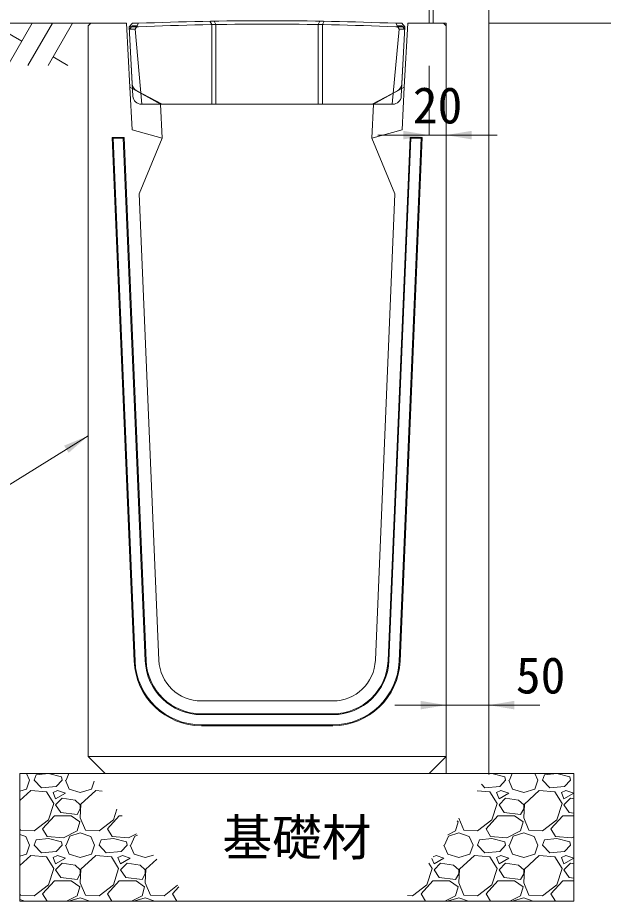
# Model space of a CAD drawing. Units: millimetres at full size. Extents: x 187207 to 255567, y 882048 to 905686.
# Drawn here: x 199167 to 199854, y 886340 to 887377 of the extents above; entities that cross this region are included whole.
import ezdxf
from ezdxf.enums import TextEntityAlignment as Align

# ---------------------------------------------------------------- set-up
doc = ezdxf.new("R2010")
doc.units = ezdxf.units.MM
doc.header["$LTSCALE"] = 20
doc.linetypes.add('DASHED', pattern=[7.5, 6, -1.5])
for name, color, linetype, lineweight in [('0_2', 7, 'Continuous', 20), ('パネックス', 2, 'Continuous', 13), ('基礎材', 7, 'Continuous', 15), ('寸法線', 7, 'Continuous', 13), ('引出線', 4, 'Continuous', 13), ('箱型U字側溝', 2, 'Continuous', 9), ('ﾊｯﾁﾝｸﾞ', 7, 'Continuous', 5)]:
    doc.layers.add(name, color=color, linetype=linetype, lineweight=lineweight)
doc.styles.add('ＭＳ ゴシック', font='')
doc.styles.get('ＭＳ ゴシック').set_extended_font_data('MS Gothic')

# ---------------------------------------------------------------- blocks, each defined once
blk = doc.blocks.new('filled_arrow')
at = {"color": 0, "linetype": 'Continuous', "lineweight": -2}
blk.add_solid([(7.5, 1.25), (0, 0), (7.5, -1.25)], dxfattribs=at)

msp = doc.modelspace()

# ---------------------------------------------------------------- linework, layer by layer
at = {"layer": '0_2'}
msp.add_line((199252.37, 887370.37), (198852.37, 887370.37), dxfattribs=at)
at = {"layer": 'パネックス'}
for p, q in [((199649.37, 887370.37), (199649.37, 887765.37)), ((199719.37, 887770.37), (199719.37, 886490.37)), ((199669.37, 887370.37), (199649.37, 887370.37)), ((199669.37, 886490.37), (199669.37, 887370.37)), ((199719.37, 886490.37), (199669.37, 886490.37))]:
    msp.add_line(p, q, dxfattribs=at)
at = {"layer": 'パネックス', "lineweight": 5}
msp.add_line((199654.37, 887770.37), (199654.37, 887370.37), dxfattribs=at)
at = {"layer": '基礎材'}
for p, q in [((199169.37, 886490.37), (199819.37, 886490.37)), ((199169.37, 886490.37), (199169.37, 886340.37)), ((199819.37, 886490.37), (199819.37, 886340.37)), ((199169.37, 886340.37), (199819.37, 886340.37))]:
    msp.add_line(p, q, dxfattribs=at)
at = {"layer": '寸法線'}
for p, q in [((199202.37, 887370.37), (199084.37, 887370.37)), ((199719.37, 887370.37), (200034.7, 887370.37)), ((199649.37, 887320.37), (199649.37, 887239.07)), ((199669.37, 887320.37), (199669.37, 887239.07)), ((199729.37, 887239.07), (199589.37, 887239.07)), ((199609.37, 886570.48), (199779.37, 886570.48)), ((199669.37, 886515.37), (199669.37, 886570.48)), ((199719.37, 886515.37), (199719.37, 886570.48))]:
    msp.add_line(p, q, dxfattribs=at)
at = {"layer": '引出線'}
msp.add_lwpolyline([(199249.37, 886886.37), (199129.16, 886812.09), (198789.16, 886812.09)], dxfattribs=at)
at = {"layer": '箱型U字側溝'}
for p, q in [((199297.58, 887366.23), (199308.44, 887366.23)), ((199610.28, 887366.23), (199621.15, 887366.23)), ((199278.62, 887235.37), (199277.57, 887236.37)), ((199290.63, 887235.37), (199291.59, 887236.37)), ((199291.59, 887236.37), (199317.37, 886622.64)), ((199628.12, 887235.37), (199602.37, 886622.6)), ((199628.12, 887235.37), (199627.16, 887236.37)), ((199640.13, 887235.37), (199641.17, 887236.37)), ((199382.32, 886560.37), (199536.43, 886560.37)), ((199536.43, 886559.37), (199382.32, 886559.37)), ((199382.32, 886547.37), (199536.43, 886547.37)), ((199536.43, 886546.37), (199382.32, 886546.37)), ((199249.37, 886510.37), (199669.37, 886510.37))]:
    msp.add_line(p, q, dxfattribs=at)
at = {"layer": '箱型U字側溝', "lineweight": 18}
msp.add_line((199311.91, 887275.23), (199606.81, 887275.23), dxfattribs=at)
at = {"layer": '箱型U字側溝', "lineweight": 13}
msp.add_line((199536.43, 886575.37), (199382.32, 886575.37), dxfattribs=at)
msp.add_lwpolyline([(199332.36, 886623.27), (199309.37, 887170.37), (199336.37, 887235.37), (199334.37, 887275.37), (199298.37, 887295.37), (199294.37, 887370.37), (199252.37, 887370.37), (199249.37, 887367.37), (199249.37, 886510.37), (199269.37, 886490.37), (199649.37, 886490.37), (199669.37, 886510.37), (199669.37, 887367.37), (199666.37, 887370.37), (199624.37, 887370.37), (199620.37, 887295.37), (199584.37, 887275.37), (199582.37, 887235.37), (199609.37, 887170.37), (199586.39, 886623.27)], dxfattribs=at)
at = {"layer": '箱型U字側溝', "lineweight": 18}
for points in [[(199301.15, 887299.19), (199297.58, 887366.23), (199301.36, 887370.23)], [(199308.36, 887370.23), (199301.36, 887370.23), (199297.58, 887366.23), (199301.92, 887284.69)], [(199616.8, 887284.69), (199621.15, 887366.23), (199617.36, 887370.23), (199610.36, 887370.23)], [(199617.36, 887370.23), (199621.15, 887366.23), (199617.57, 887299.19)], [(199612.24, 887290.87), (199582.46, 887275.23), (199336.27, 887275.23), (199306.49, 887290.87)]]:
    msp.add_lwpolyline(points, dxfattribs=at)
at = {"layer": '箱型U字側溝', "color": 5, "linetype": 'DASHED'}
for points in [[(199312.43, 887275.23), (199304.58, 887363.23), (199308.36, 887370.23)], [(199606.3, 887275.23), (199614.15, 887363.23), (199610.36, 887370.23)]]:
    msp.add_lwpolyline(points, dxfattribs=at)
at = {"layer": '箱型U字側溝'}
for points in [[(199392.3, 887372.64), (199394.36, 887368.67), (199394.36, 887275.23)], [(199399.36, 887275.23), (199399.36, 887368.75), (199397.3, 887372.72)], [(199519.36, 887275.23), (199519.36, 887368.75), (199521.42, 887372.72)], [(199524.36, 887275.23), (199524.36, 887368.67), (199526.42, 887372.64)], [(199303.39, 886622.05), (199277.57, 887236.37), (199291.59, 887236.37)], [(199316.38, 886622.6), (199290.63, 887235.37), (199278.62, 887235.37), (199304.39, 886622.1)], [(199601.37, 886622.64), (199627.16, 887236.37), (199641.17, 887236.37), (199615.36, 886622.05)], [(199614.36, 886622.1), (199640.13, 887235.37), (199628.12, 887235.37)]]:
    msp.add_lwpolyline(points, dxfattribs=at)
at = {"layer": '箱型U字側溝', "color": 5}
for points in [[(199301.36, 887367.32), (199306.74, 887367.23), (199304.58, 887363.23), (199297.73, 887363.34)], [(199617.36, 887367.32), (199611.98, 887367.23), (199614.15, 887363.23), (199620.99, 887363.34)]]:
    msp.add_lwpolyline(points, close=True, dxfattribs=at)
at = {"layer": '箱型U字側溝', "linetype": 'DASHED', "lineweight": 13}
for points in [[(199336.37, 887235.37), (199301.04, 887245.37), (199298.37, 887295.37)], [(199582.37, 887235.37), (199617.71, 887245.37), (199620.37, 887295.37)]]:
    msp.add_lwpolyline(points, dxfattribs=at)
at = {"layer": '箱型U字側溝', "lineweight": 18}
for centre, radius, start, end in [((199459.36, 883571.56), 3801.67, 87.72365, 92.27635), ((199311.14, 887299.72), 10, 183.05288, 242.29297), ((199607.59, 887299.72), 10, 297.70703, 356.94712), ((199311.91, 887285.23), 10, 183.05288, 270), ((199606.81, 887285.23), 10, 270, 356.94712)]:
    msp.add_arc(centre, radius, start, end, dxfattribs=at)
at = {"layer": '箱型U字側溝'}
for centre, radius, start, end in [((199459.36, 883571.56), 3797.67, 87.72245, 92.27755), ((199382.32, 886625.37), 79, 182.40597, 270), ((199382.32, 886625.37), 78, 182.40597, 270), ((199382.32, 886625.37), 66, 182.40597, 270), ((199382.32, 886625.37), 65, 182.40597, 270), ((199536.43, 886625.37), 65, 270, 357.59403), ((199536.43, 886625.37), 66, 270, 357.59403), ((199536.43, 886625.37), 78, 270, 357.59403), ((199536.43, 886625.37), 79, 270, 357.59403)]:
    msp.add_arc(centre, radius, start, end, dxfattribs=at)
at = {"layer": '箱型U字側溝', "lineweight": 13}
for centre, start, end in [((199382.32, 886625.37), 182.40597, 270), ((199536.43, 886625.37), 270, 357.59403)]:
    msp.add_arc(centre, 50, start, end, dxfattribs=at)
at = {"layer": 'ﾊｯﾁﾝｸﾞ', "lineweight": 9}
for p, q in [((199135.06, 887370.37), (199171.62, 887349.26)), ((199183.81, 887370.37), (199155.16, 887320.75)), ((199207.43, 887370.37), (199178.79, 887320.75)), ((199231.06, 887370.37), (199202.41, 887320.75)), ((199208.21, 887330.8), (199225.63, 887320.75))]:
    msp.add_line(p, q, dxfattribs=at)
at = {"layer": 'ﾊｯﾁﾝｸﾞ'}
for p, q in [((199177.16, 886490.37), (199180.78, 886482.52)), ((199186.11, 886482.52), (199188.4, 886488.62)), ((199202.88, 886490.14), (199188.4, 886488.62)), ((199218.12, 886486.33), (199202.88, 886490.14)), ((199223.45, 886482.52), (199226.81, 886490.37)), ((199723.11, 886490.14), (199718.93, 886489.7)), ((199738.35, 886486.33), (199723.11, 886490.14)), ((199743.69, 886482.52), (199747.05, 886490.37)), ((199773.59, 886490.37), (199777.21, 886482.52)), ((199782.55, 886482.52), (199784.83, 886488.62)), ((199799.31, 886490.14), (199784.83, 886488.62)), ((199814.55, 886486.33), (199799.31, 886490.14)), ((199176.97, 886471.85), (199180.78, 886482.52)), ((199194.49, 886473.38), (199186.11, 886482.52)), ((199218.88, 886482.52), (199212.02, 886474.9)), ((199218.88, 886482.52), (199218.12, 886486.33)), ((199222.69, 886482.52), (199227.26, 886471.85)), ((199253.17, 886471.85), (199256.57, 886481.38)), ((199739.11, 886482.52), (199732.26, 886474.9)), ((199739.11, 886482.52), (199738.35, 886486.33)), ((199742.92, 886482.52), (199747.5, 886471.85)), ((199773.4, 886471.85), (199777.21, 886482.52)), ((199790.93, 886473.38), (199782.55, 886482.52)), ((199815.31, 886482.52), (199808.46, 886474.9)), ((199815.31, 886482.52), (199814.55, 886486.33)), ((199819.12, 886482.52), (199819.37, 886481.94)), ((199169.37, 886469.62), (199176.97, 886471.85)), ((199182.3, 886470.33), (199169.37, 886458.53)), ((199200.59, 886468.81), (199182.3, 886470.33)), ((199212.02, 886474.9), (199194.49, 886473.38)), ((199208.97, 886455.09), (199200.59, 886468.81)), ((199213.54, 886470.33), (199208.21, 886468.04)), ((199208.21, 886468.04), (199211.26, 886460.42)), ((199222.69, 886467.28), (199213.54, 886470.33)), ((199227.26, 886471.85), (199240.21, 886468.04)), ((199240.21, 886468.04), (199253.17, 886471.85)), ((199258.5, 886470.33), (199240.98, 886454.33)), ((199265.9, 886469.71), (199258.5, 886470.33)), ((199720.83, 886468.81), (199705.83, 886470.06)), ((199714.73, 886473.38), (199710.86, 886477.6)), ((199732.26, 886474.9), (199714.73, 886473.38)), ((199729.21, 886455.09), (199720.83, 886468.81)), ((199733.78, 886470.33), (199728.45, 886468.04)), ((199728.45, 886468.04), (199731.49, 886460.42)), ((199742.92, 886467.28), (199733.78, 886470.33)), ((199747.5, 886471.85), (199760.45, 886468.04)), ((199760.45, 886468.04), (199773.4, 886471.85)), ((199778.74, 886470.33), (199761.21, 886454.33)), ((199797.03, 886468.81), (199778.74, 886470.33)), ((199808.46, 886474.9), (199790.93, 886473.38)), ((199805.41, 886455.09), (199797.03, 886468.81)), ((199809.98, 886470.33), (199804.65, 886468.04)), ((199804.65, 886468.04), (199807.69, 886460.42)), ((199819.12, 886467.28), (199809.98, 886470.33)), ((199211.26, 886460.42), (199222.69, 886467.28)), ((199218.88, 886461.19), (199211.26, 886453.57)), ((199234.12, 886458.9), (199218.88, 886461.19)), ((199240.21, 886453.57), (199234.12, 886458.9)), ((199731.49, 886460.42), (199742.92, 886467.28)), ((199739.11, 886461.19), (199731.49, 886453.57)), ((199754.35, 886458.9), (199739.11, 886461.19)), ((199760.45, 886453.57), (199754.35, 886458.9)), ((199807.69, 886460.42), (199819.12, 886467.28)), ((199815.31, 886461.19), (199807.69, 886453.57)), ((199819.37, 886460.58), (199815.31, 886461.19)), ((199202.88, 886436.04), (199208.97, 886455.09)), ((199211.26, 886453.57), (199217.35, 886444.42)), ((199236.4, 886442.14), (199240.21, 886448.99)), ((199240.98, 886454.33), (199240.21, 886438.33)), ((199240.21, 886448.99), (199240.21, 886453.57)), ((199279.08, 886436.04), (199283.01, 886448.33)), ((199723.11, 886436.04), (199729.21, 886455.09)), ((199731.49, 886453.57), (199737.59, 886444.42)), ((199756.64, 886442.14), (199760.45, 886448.99)), ((199761.21, 886454.33), (199760.45, 886438.33)), ((199760.45, 886448.99), (199760.45, 886453.57)), ((199799.31, 886436.04), (199805.41, 886455.09)), ((199807.69, 886453.57), (199813.79, 886444.42)), ((199196.02, 886425.37), (199209.73, 886440.61)), ((199209.73, 886440.61), (199229.55, 886440.61)), ((199217.35, 886444.42), (199236.4, 886442.14)), ((199229.55, 886440.61), (199239.45, 886433.75)), ((199240.21, 886438.33), (199246.31, 886423.85)), ((199272.22, 886425.37), (199285.93, 886440.61)), ((199285.93, 886440.61), (199289.18, 886440.61)), ((199684.42, 886437.93), (199690.35, 886423.85)), ((199716.25, 886425.37), (199729.97, 886440.61)), ((199729.97, 886440.61), (199749.78, 886440.61)), ((199737.59, 886444.42), (199756.64, 886442.14)), ((199749.78, 886440.61), (199759.69, 886433.75)), ((199760.45, 886438.33), (199766.55, 886423.85)), ((199792.45, 886425.37), (199806.17, 886440.61)), ((199806.17, 886440.61), (199819.37, 886440.61)), ((199813.79, 886444.42), (199819.37, 886443.75)), ((199186.11, 886423.09), (199202.88, 886436.04)), ((199239.45, 886433.75), (199236.4, 886423.09)), ((199262.31, 886423.09), (199279.08, 886436.04)), ((199683.49, 886433.75), (199680.44, 886423.09)), ((199682.22, 886434.63), (199683.49, 886433.75)), ((199706.35, 886423.09), (199723.11, 886436.04)), ((199759.69, 886433.75), (199756.64, 886423.09)), ((199782.55, 886423.09), (199799.31, 886436.04)), ((199169.37, 886425.6), (199170.11, 886423.85)), ((199169.37, 886418.79), (199176.21, 886416.23)), ((199170.11, 886423.85), (199186.11, 886423.09)), ((199176.21, 886416.23), (199180.78, 886406.32)), ((199201.35, 886416.23), (199196.02, 886425.37)), ((199220.4, 886414.7), (199201.35, 886416.23)), ((199236.4, 886423.09), (199220.4, 886414.7)), ((199223.45, 886406.32), (199228.02, 886416.99)), ((199228.02, 886416.99), (199240.21, 886420.8)), ((199240.21, 886420.8), (199252.41, 886416.23)), ((199246.31, 886423.85), (199262.31, 886423.09)), ((199252.41, 886416.23), (199256.98, 886406.32)), ((199277.55, 886416.23), (199272.22, 886425.37)), ((199296.6, 886414.7), (199277.55, 886416.23)), ((199305.98, 886419.61), (199296.6, 886414.7)), ((199299.65, 886406.32), (199304.22, 886416.99)), ((199304.22, 886416.99), (199307.31, 886417.95)), ((199667.49, 886406.32), (199672.06, 886416.99)), ((199680.44, 886423.09), (199671.34, 886418.32)), ((199672.06, 886416.99), (199684.25, 886420.8)), ((199684.25, 886420.8), (199696.44, 886416.23)), ((199690.35, 886423.85), (199706.35, 886423.09)), ((199696.44, 886416.23), (199701.01, 886406.32)), ((199721.59, 886416.23), (199716.25, 886425.37)), ((199740.64, 886414.7), (199721.59, 886416.23)), ((199756.64, 886423.09), (199740.64, 886414.7)), ((199743.69, 886406.32), (199748.26, 886416.99)), ((199748.26, 886416.99), (199760.45, 886420.8)), ((199760.45, 886420.8), (199772.64, 886416.23)), ((199766.55, 886423.85), (199782.55, 886423.09)), ((199772.64, 886416.23), (199777.21, 886406.32)), ((199797.79, 886416.23), (199792.45, 886425.37)), ((199816.84, 886414.7), (199797.79, 886416.23)), ((199819.37, 886416.03), (199816.84, 886414.7)), ((199176.97, 886395.65), (199180.78, 886406.32)), ((199186.11, 886406.32), (199188.4, 886412.42)), ((199194.49, 886397.18), (199186.11, 886406.32)), ((199202.88, 886413.94), (199188.4, 886412.42)), ((199218.12, 886410.13), (199202.88, 886413.94)), ((199218.88, 886406.32), (199212.02, 886398.7)), ((199218.88, 886406.32), (199218.12, 886410.13)), ((199222.69, 886406.32), (199227.26, 886395.65)), ((199253.17, 886395.65), (199256.98, 886406.32)), ((199262.31, 886406.32), (199264.6, 886412.42)), ((199270.69, 886397.18), (199262.31, 886406.32)), ((199279.08, 886413.94), (199264.6, 886412.42)), ((199294.32, 886410.13), (199279.08, 886413.94)), ((199295.08, 886406.32), (199288.22, 886398.7)), ((199295.08, 886406.32), (199294.32, 886410.13)), ((199298.89, 886406.32), (199303.46, 886395.65)), ((199666.72, 886406.32), (199671.3, 886395.65)), ((199697.2, 886395.65), (199701.01, 886406.32)), ((199706.35, 886406.32), (199708.63, 886412.42)), ((199714.73, 886397.18), (199706.35, 886406.32)), ((199723.11, 886413.94), (199708.63, 886412.42)), ((199738.35, 886410.13), (199723.11, 886413.94)), ((199739.11, 886406.32), (199732.26, 886398.7)), ((199739.11, 886406.32), (199738.35, 886410.13)), ((199742.92, 886406.32), (199747.5, 886395.65)), ((199773.4, 886395.65), (199777.21, 886406.32)), ((199782.55, 886406.32), (199784.83, 886412.42)), ((199790.93, 886397.18), (199782.55, 886406.32)), ((199799.31, 886413.94), (199784.83, 886412.42)), ((199814.55, 886410.13), (199799.31, 886413.94)), ((199815.31, 886406.32), (199808.46, 886398.7)), ((199815.31, 886406.32), (199814.55, 886410.13)), ((199819.12, 886406.32), (199819.37, 886405.74)), ((199169.37, 886393.42), (199176.97, 886395.65)), ((199212.02, 886398.7), (199194.49, 886397.18)), ((199227.26, 886395.65), (199240.21, 886391.84)), ((199240.21, 886391.84), (199253.17, 886395.65)), ((199288.22, 886398.7), (199270.69, 886397.18)), ((199303.46, 886395.65), (199316.41, 886391.84)), ((199671.3, 886395.65), (199684.25, 886391.84)), ((199684.25, 886391.84), (199697.2, 886395.65)), ((199732.26, 886398.7), (199714.73, 886397.18)), ((199747.5, 886395.65), (199760.45, 886391.84)), ((199760.45, 886391.84), (199773.4, 886395.65)), ((199808.46, 886398.7), (199790.93, 886397.18)), ((199182.3, 886394.13), (199169.37, 886382.33)), ((199200.59, 886392.61), (199182.3, 886394.13)), ((199208.97, 886378.89), (199200.59, 886392.61)), ((199213.54, 886394.13), (199208.21, 886391.84)), ((199208.21, 886391.84), (199211.26, 886384.22)), ((199211.26, 886384.22), (199222.69, 886391.08)), ((199218.88, 886384.99), (199211.26, 886377.37)), ((199222.69, 886391.08), (199213.54, 886394.13)), ((199234.12, 886382.7), (199218.88, 886384.99)), ((199258.5, 886394.13), (199240.98, 886378.13)), ((199276.79, 886392.61), (199258.5, 886394.13)), ((199285.17, 886378.89), (199276.79, 886392.61)), ((199289.74, 886394.13), (199284.41, 886391.84)), ((199284.41, 886391.84), (199287.46, 886384.22)), ((199287.46, 886384.22), (199298.89, 886391.08)), ((199295.08, 886384.99), (199287.46, 886377.37)), ((199298.89, 886391.08), (199289.74, 886394.13)), ((199310.32, 886382.7), (199295.08, 886384.99)), ((199316.41, 886391.84), (199325.95, 886394.65)), ((199329.88, 886389.73), (199317.18, 886378.13)), ((199653.01, 886378.89), (199649.2, 886385.12)), ((199652.79, 886390.49), (199655.29, 886384.22)), ((199657.58, 886394.13), (199654.27, 886392.71)), ((199655.29, 886384.22), (199666.72, 886391.08)), ((199662.91, 886384.99), (199655.29, 886377.37)), ((199666.72, 886391.08), (199657.58, 886394.13)), ((199678.15, 886382.7), (199662.91, 886384.99)), ((199702.54, 886394.13), (199685.01, 886378.13)), ((199720.83, 886392.61), (199702.54, 886394.13)), ((199729.21, 886378.89), (199720.83, 886392.61)), ((199733.78, 886394.13), (199728.45, 886391.84)), ((199728.45, 886391.84), (199731.49, 886384.22)), ((199731.49, 886384.22), (199742.92, 886391.08)), ((199739.11, 886384.99), (199731.49, 886377.37)), ((199742.92, 886391.08), (199733.78, 886394.13)), ((199754.35, 886382.7), (199739.11, 886384.99)), ((199778.74, 886394.13), (199761.21, 886378.13)), ((199797.03, 886392.61), (199778.74, 886394.13)), ((199805.41, 886378.89), (199797.03, 886392.61)), ((199809.98, 886394.13), (199804.65, 886391.84)), ((199804.65, 886391.84), (199807.69, 886384.22)), ((199807.69, 886384.22), (199819.12, 886391.08)), ((199815.31, 886384.99), (199807.69, 886377.37)), ((199819.12, 886391.08), (199809.98, 886394.13)), ((199819.37, 886384.38), (199815.31, 886384.99)), ((199202.88, 886359.84), (199208.97, 886378.89)), ((199211.26, 886377.37), (199217.35, 886368.22)), ((199240.21, 886377.37), (199234.12, 886382.7)), ((199240.98, 886378.13), (199240.21, 886362.13)), ((199240.21, 886372.79), (199240.21, 886377.37)), ((199279.08, 886359.84), (199285.17, 886378.89)), ((199287.46, 886377.37), (199293.55, 886368.22)), ((199316.41, 886377.37), (199310.32, 886382.7)), ((199317.18, 886378.13), (199316.41, 886362.13)), ((199316.41, 886372.79), (199316.41, 886377.37)), ((199646.91, 886359.84), (199653.01, 886378.89)), ((199655.29, 886377.37), (199661.39, 886368.22)), ((199684.25, 886377.37), (199678.15, 886382.7)), ((199685.01, 886378.13), (199684.25, 886362.13)), ((199684.25, 886372.79), (199684.25, 886377.37)), ((199723.11, 886359.84), (199729.21, 886378.89)), ((199731.49, 886377.37), (199737.59, 886368.22)), ((199760.45, 886377.37), (199754.35, 886382.7)), ((199761.21, 886378.13), (199760.45, 886362.13)), ((199760.45, 886372.79), (199760.45, 886377.37)), ((199799.31, 886359.84), (199805.41, 886378.89)), ((199807.69, 886377.37), (199813.79, 886368.22)), ((199196.02, 886349.17), (199209.73, 886364.41)), ((199209.73, 886364.41), (199229.55, 886364.41)), ((199217.35, 886368.22), (199236.4, 886365.94)), ((199229.55, 886364.41), (199239.45, 886357.55)), ((199236.4, 886365.94), (199240.21, 886372.79)), ((199272.22, 886349.17), (199285.93, 886364.41)), ((199285.93, 886364.41), (199305.75, 886364.41)), ((199293.55, 886368.22), (199312.6, 886365.94)), ((199305.75, 886364.41), (199315.65, 886357.55)), ((199312.6, 886365.94), (199316.41, 886372.79)), ((199640.05, 886349.17), (199653.77, 886364.41)), ((199653.77, 886364.41), (199673.58, 886364.41)), ((199661.39, 886368.22), (199680.44, 886365.94)), ((199673.58, 886364.41), (199683.49, 886357.55)), ((199680.44, 886365.94), (199684.25, 886372.79)), ((199716.25, 886349.17), (199729.97, 886364.41)), ((199729.97, 886364.41), (199749.78, 886364.41)), ((199737.59, 886368.22), (199756.64, 886365.94)), ((199749.78, 886364.41), (199759.69, 886357.55)), ((199756.64, 886365.94), (199760.45, 886372.79)), ((199792.45, 886349.17), (199806.17, 886364.41)), ((199806.17, 886364.41), (199819.37, 886364.41)), ((199813.79, 886368.22), (199819.37, 886367.55)), ((199186.11, 886346.89), (199202.88, 886359.84)), ((199239.45, 886357.55), (199236.4, 886346.89)), ((199240.21, 886362.13), (199246.31, 886347.65)), ((199262.31, 886346.89), (199279.08, 886359.84)), ((199315.65, 886357.55), (199312.6, 886346.89)), ((199316.41, 886362.13), (199322.51, 886347.65)), ((199338.51, 886346.89), (199354.36, 886359.13)), ((199348.42, 886349.17), (199355.78, 886357.36)), ((199630.15, 886346.89), (199646.91, 886359.84)), ((199683.49, 886357.55), (199680.44, 886346.89)), ((199684.25, 886362.13), (199690.35, 886347.65)), ((199706.35, 886346.89), (199723.11, 886359.84)), ((199759.69, 886357.55), (199756.64, 886346.89)), ((199760.45, 886362.13), (199766.55, 886347.65)), ((199782.55, 886346.89), (199799.31, 886359.84)), ((199169.37, 886349.4), (199170.11, 886347.65)), ((199170.11, 886347.65), (199186.11, 886346.89)), ((199201.15, 886340.37), (199196.02, 886349.17)), ((199236.4, 886346.89), (199223.97, 886340.37)), ((199228.02, 886340.79), (199240.21, 886344.6)), ((199240.21, 886344.6), (199251.49, 886340.37)), ((199246.31, 886347.65), (199262.31, 886346.89)), ((199277.35, 886340.37), (199272.22, 886349.17)), ((199312.6, 886346.89), (199300.17, 886340.37)), ((199304.22, 886340.79), (199316.41, 886344.6)), ((199316.41, 886344.6), (199327.69, 886340.37)), ((199322.51, 886347.65), (199338.51, 886346.89)), ((199353.55, 886340.37), (199348.42, 886349.17)), ((199623.92, 886347.18), (199630.15, 886346.89)), ((199645.19, 886340.37), (199640.05, 886349.17)), ((199680.44, 886346.89), (199668, 886340.37)), ((199672.06, 886340.79), (199684.25, 886344.6)), ((199684.25, 886344.6), (199695.53, 886340.37)), ((199690.35, 886347.65), (199706.35, 886346.89)), ((199721.39, 886340.37), (199716.25, 886349.17)), ((199756.64, 886346.89), (199744.2, 886340.37)), ((199748.26, 886340.79), (199760.45, 886344.6)), ((199760.45, 886344.6), (199771.73, 886340.37)), ((199766.55, 886347.65), (199782.55, 886346.89)), ((199797.59, 886340.37), (199792.45, 886349.17)), ((199169.37, 886342.59), (199175.29, 886340.37)), ((199227.84, 886340.37), (199228.02, 886340.79)), ((199304.04, 886340.37), (199304.22, 886340.79)), ((199671.88, 886340.37), (199672.06, 886340.79)), ((199748.08, 886340.37), (199748.26, 886340.79))]:
    msp.add_line(p, q, dxfattribs=at)

# ---------------------------------------------------------------- block references
at = {"layer": '寸法線', "xscale": 4, "yscale": 4, "rotation": 180}
for p in [(199649.37, 887239.07), (199669.37, 886570.48)]:
    msp.add_blockref('filled_arrow', p, dxfattribs=at)
at = {"layer": '寸法線', "xscale": 4, "yscale": 4}
for p in [(199669.37, 887239.07), (199719.37, 886570.48)]:
    msp.add_blockref('filled_arrow', p, dxfattribs=at)
at = {"layer": '引出線', "xscale": 4, "yscale": 4, "rotation": 211.7}
msp.add_blockref('filled_arrow', (199249.37, 886886.37), dxfattribs=at)

# ---------------------------------------------------------------- texts
at = {"layer": '寸法線', "style": 'ＭＳ ゴシック'}
for s, p in [('20', (199659.37, 887274.07)), ('50', (199780.32, 886605.48)), ('基礎材', (199494.37, 886415.37))]:
    msp.add_text(s, height=42.72, dxfattribs=at).set_placement(p, align=Align.MIDDLE_CENTER)

doc.saveas('drawing.dxf')
